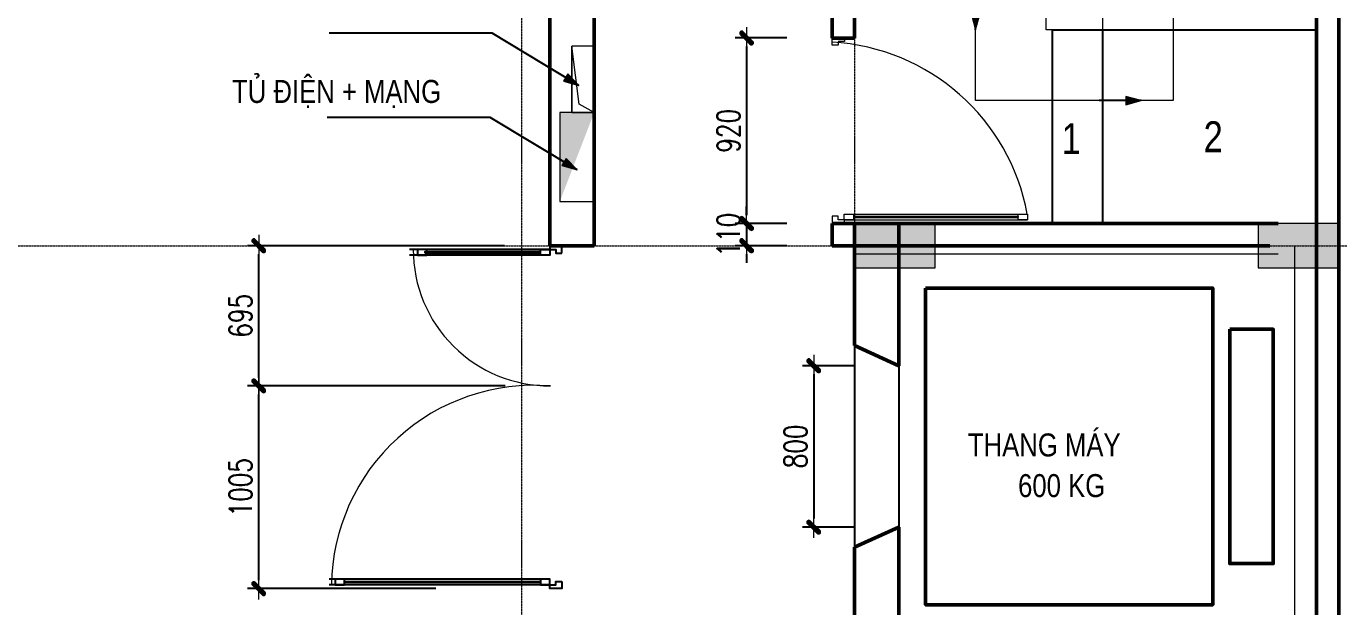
# Model space of a CAD drawing. Extents: x -165145 to 691808, y -202842 to 311040.
# Drawn here: x 28745 to 35249, y 101823 to 104701 of the extents above; entities that cross this region are included whole.
import ezdxf

# ---------------------------------------------------------------- set-up
doc = ezdxf.new("R2010")
doc.units = 0
doc.header["$LTSCALE"] = 10
doc.header["$MEASUREMENT"] = 0
doc.linetypes.add('ketcau-1', pattern=[2, 1, 1])
doc.linetypes.add('TIM', pattern=[26.01, 10, -3, 0.01, -3, 10])
doc.layers.get('0').update_dxf_attribs({"linetype": 'CONTINUOUS'})
doc.layers.get('Defpoints').update_dxf_attribs({"color": 5, "linetype": 'CONTINUOUS'})
for name, color, linetype, lineweight in [('ARROWS', 1, 'CONTINUOUS', 0), ('DIM', 8, 'CONTINUOUS', 13), ('DOOR', 8, 'CONTINUOUS', 9), ('GE_KC_HATCH', 250, 'CONTINUOUS', 20), ('GE_KC_NETTHAY', 2, 'CONTINUOUS', 20), ('GE_KC_TEXT', 4, 'CONTINUOUS', 20), ('netchia', 2, 'CONTINUOUS', 20), ('TEXT', 4, 'CONTINUOUS', 20), ('THAY', 147, 'CONTINUOUS', 25), ('TRUC', 251, 'TIM', 5), ('wall', 7, 'CONTINUOUS', 50)]:
    doc.layers.add(name, color=color, linetype=linetype, lineweight=lineweight)
doc.styles.add('ROMANS', font='romans', dxfattribs={"width": 0.75, "bigfont": 'vns'})
doc.styles.add('VNCC-Arial', font='arial.ttf', dxfattribs={"width": 0.8})
doc.dimstyles.new('fit0.75', dxfattribs={"dimscale": 0.5625, "dimtxt": 200, "dimasz": 75, "dimexe": 100, "dimexo": 400, "dimgap": 0.03, "dimtad": 0, "dimdec": 0, "dimdsep": 46, "dimtxsty": 'ROMANS', "dimblk": 'alex', "dimcen": 150, "dimclrd": 8, "dimclre": 8, "dimclrt": 7, "dimaunit": 1, "dimadec": 0, "dimazin": 0, "dimtfac": 0.072, "dimtdec": 0, "dimtix": 1, "dimtmove": 2, "dimatfit": 3, "dimldrblk": 'a-01', "dimfxl": 100, "dimtvp": 0.8, "dimtolj": 1, "dimarcsym": 0})

# ---------------------------------------------------------------- blocks, each defined once
blk = doc.blocks.new('alex')
at = {"layer": 'ARROWS'}
h = blk.add_hatch(color=1, dxfattribs=at)
edge = h.paths.add_edge_path()
edge.add_line((0.4, 0.74), (-0.74, -0.4))
edge.add_ellipse((-0.57, -0.57), major_axis=(0.17, 0.17), ratio=1, start_angle=90, end_angle=270)
edge.add_line((-0.4, -0.74), (0.74, 0.4))
edge.add_ellipse((0.57, 0.57), major_axis=(0.17, 0.17), ratio=1, start_angle=270, end_angle=450)
blk.add_lwpolyline([(0.4, 0.74), (-0.74, -0.4, 1), (-0.4, -0.74), (0.74, 0.4, 1)], format="xyb", close=True, dxfattribs=at)
at = {"layer": 'netchia', "color": 2}
for p, q in [((1.27, 0), (-1.27, 0)), ((0, -1.27), (0, 1.27))]:
    blk.add_line(p, q, dxfattribs=at)
blk = doc.blocks.new('*D1929')
at = {"layer": 'Defpoints', "color": 0, "ltscale": 0.05, "transparency": 16777216}
for p in [(29897.2, 102917.8), (31336.4, 102917.8), (30999.5, 101912.8)]:
    blk.add_point(p, dxfattribs=at)
at = {"layer": 'DIM', "color": 8, "lineweight": -2, "ltscale": 0.05, "transparency": 16777216}
for p, q in [((31111.4, 102917.8), (29840.9, 102917.8)), ((29897.2, 101955), (29897.2, 102875.6)), ((30774.5, 101912.8), (29840.9, 101912.8))]:
    blk.add_line(p, q, dxfattribs=at)
at = {"layer": 'DIM', "color": 8, "lineweight": -2, "ltscale": 0.05, "transparency": 16777216, "xscale": 42.1875, "yscale": 42.1875, "zscale": 42.1875}
for p, rotation in [((29897.2, 102917.8), 90), ((29897.2, 101912.8), 270)]:
    blk.add_blockref('alex', p, dxfattribs=dict(at, rotation=rotation))
at = {"layer": 'DIM', "color": 7, "ltscale": 0.05, "transparency": 16777216, "insert": (29807.2, 102415.3), "char_height": 112.5, "attachment_point": 5, "rotation": 90, "style": 'ROMANS'}
blk.add_mtext('\\A1;1005', dxfattribs=at)
blk = doc.blocks.new('a-01')
at = {"layer": 'ARROWS'}
blk.add_hatch(color=256, dxfattribs=at).paths.add_polyline_path([(-1.8, 0.49), (-1.8, -0.49), (0, 0)])
at = {"layer": 'netchia'}
blk.add_lwpolyline([(-1.8, 0.49), (-1.8, -0.49), (0, 0), (0, 0)], close=True, dxfattribs=at)
blk = doc.blocks.new('*D1930')
at = {"layer": 'Defpoints', "color": 0, "ltscale": 0.05, "transparency": 16777216}
for p in [(29897.2, 103612.8), (31339.5, 103612.8), (31342.7, 102917.8)]:
    blk.add_point(p, dxfattribs=at)
at = {"layer": 'DIM', "color": 8, "lineweight": -2, "ltscale": 0.05, "transparency": 16777216}
for p, q in [((31114.5, 103612.8), (29840.9, 103612.8)), ((29897.2, 102960), (29897.2, 103570.6)), ((31117.7, 102917.8), (29840.9, 102917.8))]:
    blk.add_line(p, q, dxfattribs=at)
at = {"layer": 'DIM', "color": 8, "lineweight": -2, "ltscale": 0.05, "transparency": 16777216, "xscale": 42.1875, "yscale": 42.1875, "zscale": 42.1875}
for p, rotation in [((29897.2, 103612.8), 90), ((29897.2, 102917.8), 270)]:
    blk.add_blockref('alex', p, dxfattribs=dict(at, rotation=rotation))
at = {"layer": 'DIM', "color": 7, "ltscale": 0.05, "transparency": 16777216, "insert": (29807.2, 103265.3), "char_height": 112.5, "attachment_point": 5, "rotation": 90, "style": 'ROMANS'}
blk.add_mtext('\\A1;695', dxfattribs=at)
blk = doc.blocks.new('*D1931')
at = {"layer": 'Defpoints', "color": 0, "ltscale": 0.05, "transparency": 16777216}
for p in [(33069.5, 103017.8), (32647.6, 102217.8), (33069.5, 102217.8)]:
    blk.add_point(p, dxfattribs=at)
at = {"layer": 'DIM', "color": 8, "lineweight": -2, "ltscale": 0.05, "transparency": 16777216}
for p, q in [((32844.5, 103017.8), (32591.3, 103017.8)), ((32647.6, 102975.6), (32647.6, 102260)), ((32844.5, 102217.8), (32591.3, 102217.8))]:
    blk.add_line(p, q, dxfattribs=at)
at = {"layer": 'DIM', "color": 8, "lineweight": -2, "ltscale": 0.05, "transparency": 16777216, "xscale": 42.1875, "yscale": 42.1875, "zscale": 42.1875}
for p, rotation in [((32647.6, 103017.8), 90), ((32647.6, 102217.8), 270)]:
    blk.add_blockref('alex', p, dxfattribs=dict(at, rotation=rotation))
at = {"layer": 'DIM', "color": 7, "ltscale": 0.05, "transparency": 16777216, "insert": (32557.6, 102617.8), "char_height": 112.5, "attachment_point": 5, "rotation": 90, "style": 'ROMANS'}
blk.add_mtext('\\A1;800', dxfattribs=at)
blk = doc.blocks.new('*D1932')
at = {"layer": 'Defpoints', "color": 0, "ltscale": 0.05, "transparency": 16777216}
for p in [(34414.1, 108512.8), (36296.7, 103612.8), (36673.4, 103612.8)]:
    blk.add_point(p, dxfattribs=at)
at = {"layer": 'DIM', "color": 8, "lineweight": -2, "ltscale": 0.05, "transparency": 16777216}
for p, q in [((34639.1, 108512.8), (36729.7, 108512.8)), ((36673.4, 108470.6), (36673.4, 103655)), ((36521.7, 103612.8), (36729.7, 103612.8))]:
    blk.add_line(p, q, dxfattribs=at)
at = {"layer": 'DIM', "color": 8, "lineweight": -2, "ltscale": 0.05, "transparency": 16777216, "xscale": 42.1875, "yscale": 42.1875, "zscale": 42.1875}
for p, rotation in [((36673.4, 108512.8), 90), ((36673.4, 103612.8), 270)]:
    blk.add_blockref('alex', p, dxfattribs=dict(at, rotation=rotation))
at = {"layer": 'DIM', "color": 7, "ltscale": 0.05, "transparency": 16777216, "insert": (36583.4, 106062.8), "char_height": 112.5, "attachment_point": 5, "rotation": 90, "style": 'ROMANS'}
blk.add_mtext('\\A1;4900', dxfattribs=at)
blk = doc.blocks.new('*D1870')
at = {"layer": 'Defpoints', "color": 0, "transparency": 16777216}
for p in [(32739.5, 104642.8), (32314.9, 103722.8), (32739.5, 103722.8)]:
    blk.add_point(p, dxfattribs=at)
at = {"layer": 'DIM', "color": 8, "lineweight": -2, "transparency": 16777216}
for p, q in [((32514.5, 104642.8), (32258.7, 104642.8)), ((32314.9, 104600.6), (32314.9, 103765)), ((32514.5, 103722.8), (32258.7, 103722.8))]:
    blk.add_line(p, q, dxfattribs=at)
at = {"layer": 'DIM', "color": 8, "lineweight": -2, "transparency": 16777216, "xscale": 42.1875, "yscale": 42.1875, "zscale": 42.1875}
for p, rotation in [((32314.9, 104642.8), 90), ((32314.9, 103722.8), 270)]:
    blk.add_blockref('alex', p, dxfattribs=dict(at, rotation=rotation))
at = {"layer": 'DIM', "color": 7, "transparency": 16777216, "insert": (32224.9, 104182.8), "char_height": 112.5, "attachment_point": 5, "rotation": 90, "style": 'ROMANS'}
blk.add_mtext('\\A1;920', dxfattribs=at)
blk = doc.blocks.new('*D1871')
at = {"layer": 'Defpoints', "color": 0, "transparency": 16777216}
for p in [(32739.5, 103722.8), (32314.9, 103612.8), (32739.5, 103612.8)]:
    blk.add_point(p, dxfattribs=at)
at = {"layer": 'DIM', "color": 8, "lineweight": -2, "transparency": 16777216}
for p, q in [((32314.9, 103765), (32314.9, 103807.1)), ((32514.5, 103722.8), (32258.7, 103722.8)), ((32314.9, 103722.8), (32314.9, 103612.8)), ((32514.5, 103612.8), (32258.7, 103612.8)), ((32314.9, 103570.6), (32314.9, 103528.4))]:
    blk.add_line(p, q, dxfattribs=at)
at = {"layer": 'DIM', "color": 8, "lineweight": -2, "transparency": 16777216, "xscale": 42.1875, "yscale": 42.1875, "zscale": 42.1875}
for p, rotation in [((32314.9, 103722.8), 270), ((32314.9, 103612.8), 90)]:
    blk.add_blockref('alex', p, dxfattribs=dict(at, rotation=rotation))
at = {"layer": 'DIM', "color": 7, "transparency": 16777216, "insert": (32224.9, 103667.8), "char_height": 112.5, "attachment_point": 5, "rotation": 90, "style": 'ROMANS'}
blk.add_mtext('\\A1;110', dxfattribs=at)
blk = doc.blocks.new('*D1873')
at = {"layer": 'Defpoints', "color": 0, "transparency": 16777216}
for p in [(35249.5, 103722.8), (35249.5, 103612.8), (35645.9, 103612.8)]:
    blk.add_point(p, dxfattribs=at)
at = {"layer": 'DIM', "color": 8, "lineweight": -2, "transparency": 16777216}
for p, q in [((35645.9, 103765), (35645.9, 103807.1)), ((35474.5, 103722.8), (35702.2, 103722.8)), ((35645.9, 103722.8), (35645.9, 103612.8)), ((35474.5, 103612.8), (35702.2, 103612.8)), ((35645.9, 103570.6), (35645.9, 103528.4))]:
    blk.add_line(p, q, dxfattribs=at)
at = {"layer": 'DIM', "color": 8, "lineweight": -2, "transparency": 16777216, "xscale": 42.1875, "yscale": 42.1875, "zscale": 42.1875}
for p, rotation in [((35645.9, 103722.8), 270), ((35645.9, 103612.8), 90)]:
    blk.add_blockref('alex', p, dxfattribs=dict(at, rotation=rotation))
at = {"layer": 'DIM', "color": 7, "transparency": 16777216, "insert": (35555.9, 103667.8), "char_height": 112.5, "attachment_point": 5, "rotation": 90, "style": 'ROMANS'}
blk.add_mtext('\\A1;110', dxfattribs=at)
blk = doc.blocks.new('*D1874')
at = {"layer": 'Defpoints', "color": 0, "transparency": 16777216}
for p in [(35249.5, 103722.8), (35249.5, 103502.8), (35941.2, 103502.8)]:
    blk.add_point(p, dxfattribs=at)
at = {"layer": 'DIM', "color": 8, "lineweight": -2, "transparency": 16777216}
for p, q in [((35474.5, 103722.8), (35997.4, 103722.8)), ((35941.2, 103680.6), (35941.2, 103545)), ((35474.5, 103502.8), (35997.4, 103502.8))]:
    blk.add_line(p, q, dxfattribs=at)
at = {"layer": 'DIM', "color": 8, "lineweight": -2, "transparency": 16777216, "xscale": 42.1875, "yscale": 42.1875, "zscale": 42.1875}
for p, rotation in [((35941.2, 103722.8), 90), ((35941.2, 103502.8), 270)]:
    blk.add_blockref('alex', p, dxfattribs=dict(at, rotation=rotation))
at = {"layer": 'DIM', "color": 7, "transparency": 16777216, "insert": (35851.2, 103612.8), "char_height": 112.5, "attachment_point": 5, "rotation": 90, "style": 'ROMANS'}
blk.add_mtext('\\A1;220', dxfattribs=at)
blk = doc.blocks.new('A$Ced011573')
at = {"layer": 'GE_KC_HATCH', "linetype": 'ketcau-1'}
for points in [[(12850, 2210), (12450, 2210), (12450, 1990), (12850, 1990)], [(14850, 2210), (14450, 2210), (14450, 1990), (14850, 1990)]]:
    blk.add_hatch(color=1, dxfattribs=at).paths.add_polyline_path(points)
at = {"layer": 'GE_KC_NETTHAY', "linetype": 'Continuous'}
for points in [[(12850, 2210), (12450, 2210), (12450, 1990), (12850, 1990)], [(14850, 2210), (14450, 2210), (14450, 1990), (14850, 1990)]]:
    blk.add_lwpolyline(points, close=True, dxfattribs=at)
blk = doc.blocks.new('lt - kt')
at = {"layer": 'TRUC', "ltscale": 0.05}
for p, q in [((-4050, 8582.3), (-4050, -1850.2)), ((-2400, 8582.3), (-2400, -1850.2)), ((-19778.4, 2100), (2014.6, 2100))]:
    blk.add_line(p, q, dxfattribs=at)

msp = doc.modelspace()

# ---------------------------------------------------------------- hatches: boundary and pattern name
at = {"layer": 'DIM', "ltscale": 0.05}
h = msp.add_hatch(dxfattribs=at)
h.set_pattern_fill('AR-CONC', color=256, style=0)
h.set_pattern_definition([(310, (-1016267.287, 274.7116), (7.172601826, 0.62752135), [0.75, -8.25]), (5, (-1016267.287, 274.712), (-1.387513336, -7.521921337), [0.6, -6.6]), (259.5486, (-1016266.689, 274.764), (5.785093817, -6.89439542), [0.6374019, -7.01142112]), (313.8158, (-1016267.287, 272.712), (10.672410486, 1.65519014), [1.125, -12.375]), (263.3644, (-1016266.397, 272.85), (9.34662706, -9.74117871), [0.95610288, -10.51713]), (8.8158, (-1016267.287, 272.712), (9.34661945, -9.74118601), [0.9, -9.9]), (339, (-1016266.287, 273.2116), (5.96907052, 4.026188907), [0.75, -8.25]), (34, (-1016266.287, 273.212), (2.43315332, -7.25150045), [0.6, -6.6]), (288.5486, (-1016265.7894, 273.547), (8.402226286, -3.225304967), [0.6374019, -7.01142112]), (322.5, (-1016267.2869, 274.7116), (0.121598553, -3.3289385383), [0, -6.52, 0, -6.7, 0, -6.625]), (352.5, (-1016267.287, 274.7116), (2.630695374, -3.944117119), [0, -3.82, 0, -6.37, 0, -2.525]), (32.5, (-1016269.5169, 274.7116), (5.338224362, 0.2255487173), [0, -2.5, 0, -7.8, 0, -10.35]), (42.5, (-1016270.517, 274.7116), (5.831861693, -1.001049823), [0, -3.25, 0, -5.18, 0, -7.35])])
h.paths.add_polyline_path([(31389.48058, 103832.76721), (31389.48058, 104272.76721), (31559.48058, 104272.76721)])

# ---------------------------------------------------------------- linework, layer by layer
for p, q in [((31339.54368, 103594.76721), (30643.55661, 103594.76721)), ((31339.54368, 103565.87274), (30643.55661, 103565.87274)), ((31339.48053, 101959.66406), (30245.43726, 101959.66406)), ((31339.48053, 101930.76958), (30245.43726, 101930.76958))]:
    msp.add_line(p, q)
for points in [[(30729.66165, 103565.87274), (30729.66165, 103594.76721), (30683.43049, 103594.76721), (30683.43049, 103565.87274)], [(30719.78777, 103577.43053), (31293.31252, 103577.43053), (31293.31252, 103583.20942), (30719.78777, 103583.20942)], [(31339.54368, 103594.76721), (31339.54368, 103565.87274), (31293.31252, 103565.87274), (31293.31252, 103594.76721)], [(31399.54368, 103576.76721), (31399.54368, 103612.76721), (31339.54368, 103612.76721), (31339.54368, 103594.76721), (31369.54368, 103594.76721), (31369.54368, 103576.76721)], [(30321.66842, 101930.76958), (30321.66842, 101959.66406), (30275.43726, 101959.66406), (30275.43726, 101930.76958)], [(30321.66842, 101948.10627), (31293.24936, 101948.10627), (31293.24936, 101942.32737), (30321.66842, 101942.32737)], [(31339.48053, 101930.76958), (31339.48053, 101959.66406), (31293.24936, 101959.66406), (31293.24936, 101930.76958)], [(31399.48053, 101948.76958), (31399.48053, 101912.76958), (31339.48053, 101912.76958), (31339.48053, 101930.76958), (31369.48053, 101930.76958), (31369.48053, 101948.76958)]]:
    msp.add_lwpolyline(points, close=True)
for p, q in [((31449.48058, 104272.76721), (31449.48058, 104602.76721)), ((32849.48053, 103572.76958), (34949.48053, 103572.76958)), ((35029.48053, 103612.76899), (35029.48053, 101512.77864))]:
    msp.add_line(p, q, dxfattribs=at)
at = {"layer": 'DIM'}
for points in [[(33449.48053, 106782.77181), (34429.48053, 106782.77181), (34429.48053, 104332.77181), (33449.48053, 104332.77181)], [(33799.48053, 106432.77181), (34079.48053, 106432.77181), (34079.48053, 104682.77181), (33799.48053, 104682.77181)]]:
    msp.add_lwpolyline(points, close=True, dxfattribs=at)
at = {"layer": 'DIM', "ltscale": 0.05}
msp.add_lwpolyline([(31559.48058, 104272.76721), (31485.70243, 104314.52949), (31449.48058, 104602.76721)], dxfattribs=at)
for points in [[(31449.48058, 104272.76721), (31559.48058, 104272.76721), (31559.48058, 104602.76721), (31449.48058, 104602.76721)], [(31389.48058, 103832.76721), (31559.48058, 103832.76721), (31559.48058, 104272.76721), (31389.48058, 104272.76721)]]:
    msp.add_lwpolyline(points, close=True, dxfattribs=at)
for centre, radius, start, end in [((32679.90785, 103580.94198), 1043.12266, 10.42337011, 86.726059825), ((31339.54368, 103594.76721), 677.00749, 180, 270.26952378), ((31262.11564, 101916.25165), 1004.74451, 85.40530995, 179.172082526)]:
    msp.add_arc(centre, radius, start, end, dxfattribs=at)
at = {"layer": 'DOOR'}
for p, q in [((32799.48053, 103769.66406), (33706.39346, 103769.66406)), ((32799.48053, 103740.76958), (33706.39346, 103740.76958))]:
    msp.add_line(p, q, dxfattribs=at)
for points in [[(32739.48053, 104606.76958), (32739.48053, 104642.76958), (32799.48053, 104642.76958), (32799.48053, 104624.76958), (32769.48053, 104624.76958), (32769.48053, 104606.76958)], [(32739.48053, 103758.76958), (32739.48053, 103722.76958), (32799.48053, 103722.76958), (32799.48053, 103740.76958), (32769.48053, 103740.76958), (32769.48053, 103758.76958)], [(32798.48186, 103740.76917), (32798.48186, 103769.66364), (32844.71303, 103769.66364), (32844.71303, 103740.76917)], [(33662.2882, 103758.10627), (32845.71169, 103758.10627), (32845.71169, 103752.32737), (33662.2882, 103752.32737)], [(33660.16229, 103740.76958), (33660.16229, 103769.66406), (33706.39346, 103769.66406), (33706.39346, 103740.76958)]]:
    msp.add_lwpolyline(points, close=True, dxfattribs=at)
at = {"layer": 'THAY', "ltscale": 0.05}
for p, q in [((33829.48053, 104682.77181), (35139.48053, 104682.77181)), ((33829.48053, 104682.77181), (33829.48053, 103722.76958)), ((34079.48053, 104682.77181), (34079.48053, 103722.76958)), ((32849.48053, 103117.76958), (32849.48053, 102117.76958)), ((33069.48053, 103017.76958), (33069.48053, 102217.76958))]:
    msp.add_line(p, q, dxfattribs=at)
at = {"layer": 'wall', "ltscale": 0.05}
for p, q in [((35139.48053, 108512.76817), (35139.48053, 101512.77864)), ((35249.48053, 108512.76817), (35249.48053, 101512.77864)), ((31339.48062, 103612.76721), (31339.48053, 108402.76966)), ((31559.48062, 103612.76721), (31559.48053, 105512.76721)), ((32739.48053, 104642.76958), (32849.48053, 104642.76958)), ((32739.48053, 103722.76958), (34949.48053, 103722.76958)), ((32739.48053, 103612.76788), (32739.48053, 103722.76958)), ((32849.48053, 103117.76958), (32849.48053, 103722.76958)), ((33069.48053, 103017.76958), (33069.48053, 103722.76958)), ((32739.48053, 103612.76958), (34907.96328, 103612.76958)), ((32849.48053, 103117.76958), (33069.48053, 103017.76958)), ((32850.07778, 102117.76958), (33070.07778, 102217.76958)), ((33070.07778, 101622.76958), (33070.07778, 102217.76958)), ((32850.07778, 101622.76958), (32850.07778, 102117.76958))]:
    msp.add_line(p, q, dxfattribs=at)
for points in [[(32739.48053, 107602.77181), (32739.48053, 104642.76958)], [(32849.48053, 107382.77181), (32849.48053, 104642.76958)], [(31339.48062, 103612.76721), (31559.48062, 103612.76721)]]:
    msp.add_lwpolyline(points, dxfattribs=at)
for points in [[(33201.59881, 103402.76958), (34625.40495, 103402.76958), (34625.40495, 101832.76958), (33201.59881, 101832.76958)], [(34709.35615, 103198.34823), (34924.90495, 103198.34823), (34924.90495, 102037.19094), (34709.35615, 102037.19094)]]:
    msp.add_lwpolyline(points, close=True, dxfattribs=at)

# ---------------------------------------------------------------- block references
at = {"layer": 'GE_KC_TEXT'}
msp.add_blockref('A$Ced011573', (20399.48053, 101512.77864), dxfattribs=at)
at = {"layer": 'TEXT'}
msp.add_blockref('lt - kt', (35249.48053, 101512.77864), dxfattribs=at)

# ---------------------------------------------------------------- texts
at = {"layer": 'TEXT', "style": 'VNCC-Arial', "width": 0.8}
for s, height, p in [('TỦ ĐIỆN + MẠNG', 113.90625, (29764.89881, 104320.89819)), ('1', 153.09, (33875.74027, 104067.1938)), ('2', 153.09, (34579.74027, 104076.6938)), ('THANG MÁY', 113.90625, (33411.6798, 102568.07991)), ('600 KG', 113.90625, (33660.3392, 102366.51652))]:
    msp.add_text(s, height=height, dxfattribs=at).set_placement(p)

# ---------------------------------------------------------------- dimensions: what is measured, and where the dimension line sits
at = {"layer": 'DIM', "ltscale": 0.05}
for base, p1, p2, picture, middle in [((36673.40495, 103612.76958), (34414.10348, 108512.76958), (36296.69815, 103612.76958), '*D1932', (36583.40495, 106062.76958)), ((29897.17511, 103612.76721), (31342.72837, 102917.76721), (31339.54368, 103612.76721), '*D1930', (29807.17511, 103265.26721)), ((32647.56393, 102217.76958), (33069.48053, 103017.76958), (33069.48053, 102217.76958), '*D1931', (32557.56393, 102617.76958)), ((29897.17511, 102917.76721), (30999.48053, 101912.76958), (31336.359, 102917.76721), '*D1929', (29807.17511, 102415.2684))]:
    dim = msp.add_linear_dim(base=base, p1=p1, p2=p2, angle=90, dimstyle='fit0.75', dxfattribs=at)
    dim.commit()
    dim.dimension.update_dxf_attribs({"geometry": picture, "text_midpoint": middle})
at = {"layer": 'DIM'}
for base, p1, p2, picture, middle in [((32314.90495, 103722.76958), (32739.48053, 104642.76958), (32739.48053, 103722.76958), '*D1870', (32224.90495, 104182.76958)), ((32314.90495, 103612.76958), (32739.48053, 103722.76958), (32739.48053, 103612.76958), '*D1871', (32224.90495, 103667.76958)), ((35645.90495, 103612.76958), (35249.48053, 103722.76958), (35249.48053, 103612.76958), '*D1873', (35555.90495, 103667.76958)), ((35941.15823, 103502.76958), (35249.48053, 103722.76958), (35249.48053, 103502.76958), '*D1874', (35851.15823, 103612.76958))]:
    dim = msp.add_linear_dim(base=base, p1=p1, p2=p2, angle=90, dimstyle='fit0.75', dxfattribs=at)
    dim.commit()
    dim.dimension.update_dxf_attribs({"geometry": picture, "text_midpoint": middle})

# ---------------------------------------------------------------- leaders
at = {"layer": 'DIM', "ltscale": 0.05}
for points in [[(33449.48053, 104682.77181), (33449.48053, 105182.77181)], [(31483.82083, 104407.43328), (31053.82083, 104667.32256), (30245.82288, 104667.32256)], [(34270.90495, 104332.77181), (34062.64609, 104332.12878)], [(31474.48058, 103988.92935), (31044.48058, 104248.81863), (30236.48263, 104248.81863)]]:
    msp.add_leader(points, dimstyle='fit0.75', override={"dimgap": 0.03, "dimtad": 0}, dxfattribs=at)

doc.saveas('drawing.dxf')
